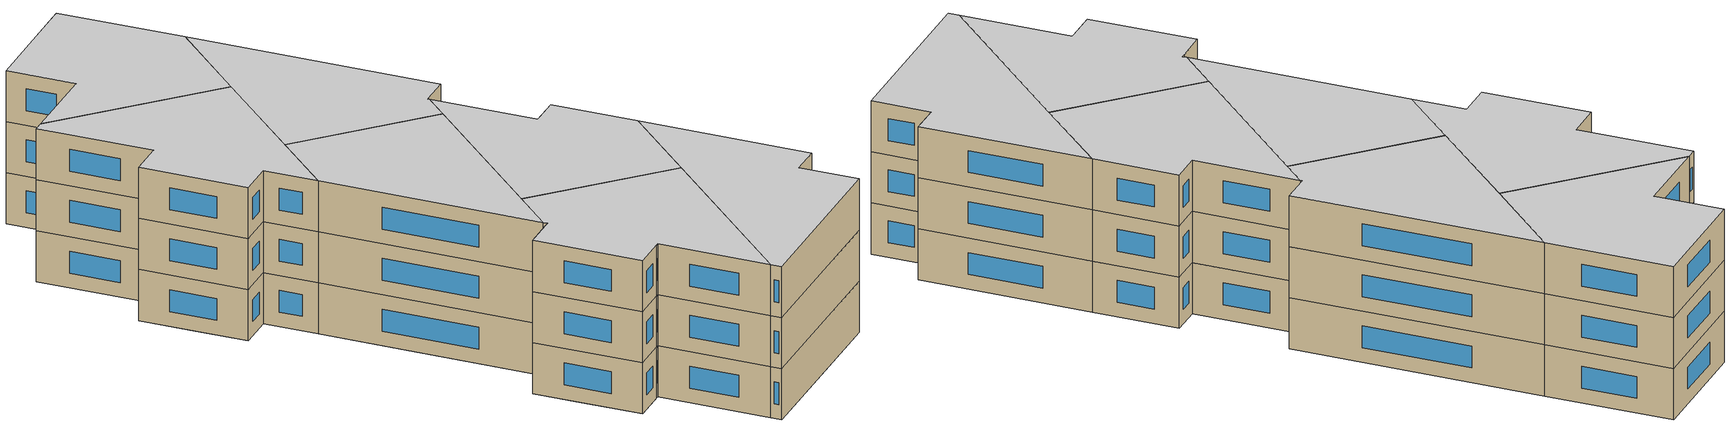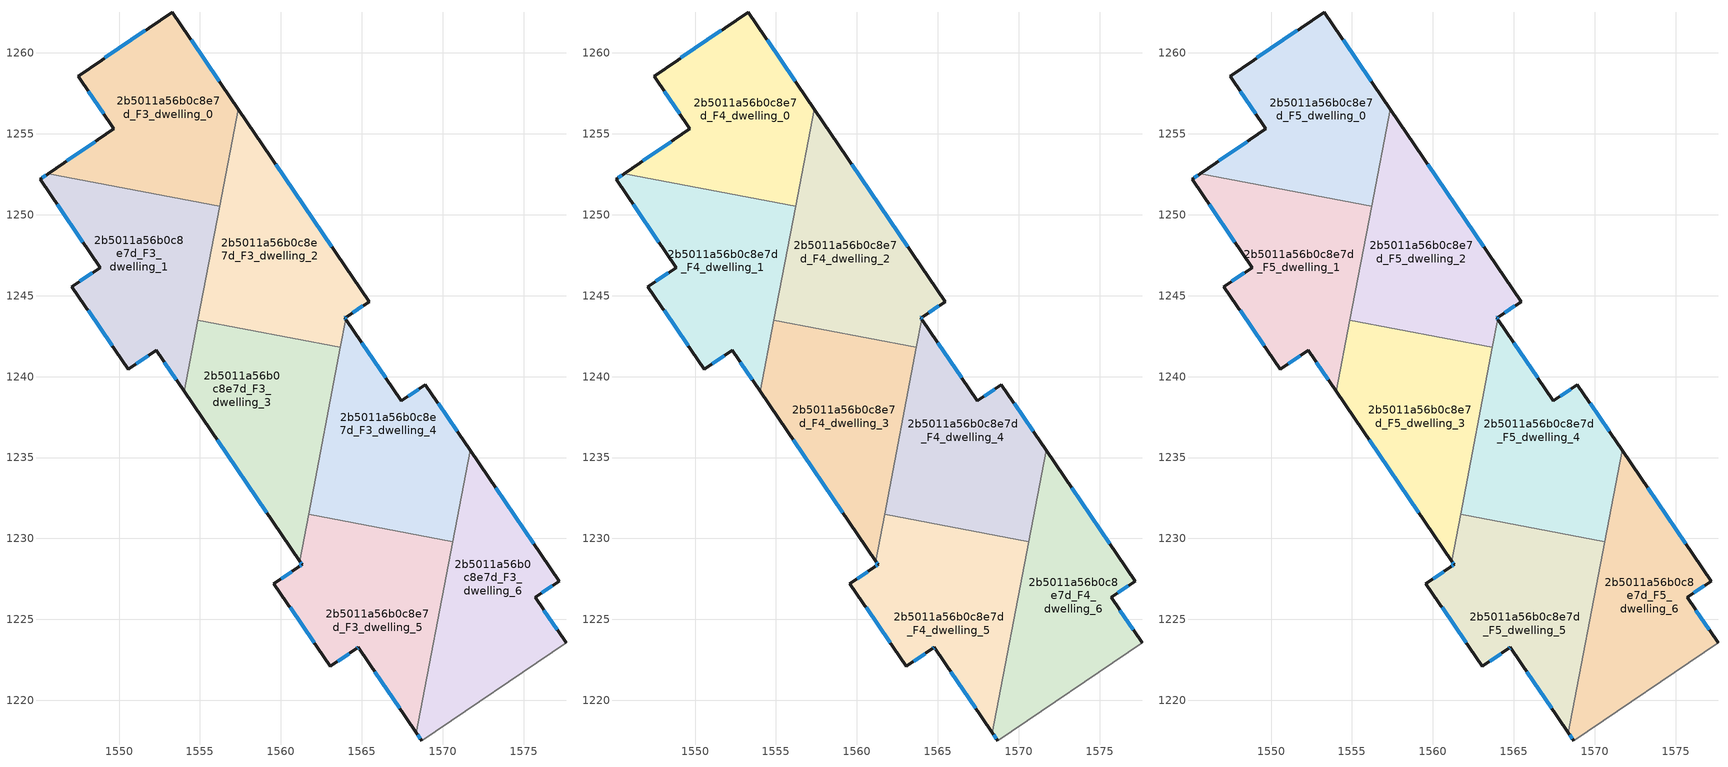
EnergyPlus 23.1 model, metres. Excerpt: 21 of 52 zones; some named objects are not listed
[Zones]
2b5011a56b0c8e7d_F3_dwelling_0
 floor to 2b5011a56b0c8e7d_F2_dwelling_4 (EU_floor_Construction): 1553.29,1262.52 1557.36,1256.53 1556.41,1251.57 1555.16,1250.72 1553.18,1251.09 1550.12,1255.6 1549.68,1255.3 1547.47,1258.57 z9
 floor to 2b5011a56b0c8e7d_F2_dwelling_0 (EU_floor_Construction): 1550.12,1255.6 1553.18,1251.09 1545.61,1252.54 z9
 floor to 2b5011a56b0c8e7d_F2_dwelling_5 (EU_floor_Construction): 1556.41,1251.57 1556.21,1250.52 1555.16,1250.72 z9
 wall outside (EU_wall_Construction): 1557.36,1256.54 1553.29,1262.52 1547.47,1258.57 1549.68,1255.3 1545.61,1252.54 z9:12
 wall to 2b5011a56b0c8e7d_F3_dwelling_1 (EU_wall_Construction): 1545.61,1252.54 1556.21,1250.52 z9:12
 wall to 2b5011a56b0c8e7d_F3_dwelling_2 (EU_wall_Construction): 1556.21,1250.52 1557.36,1256.54 z9:12
 window (EU_Window_Construction): 1551.62,1261.39 1549.13,1259.7 / 1556.2,1258.25 1554.45,1260.81 / 1548.52,1254.51 1546.78,1253.33 / 1548.1,1257.63 1549.05,1256.24 z9.86:11.14
2b5011a56b0c8e7d_F3_dwelling_1
 floor to 2b5011a56b0c8e7d_F2_dwelling_0 (EU_floor_Construction): 1553.18,1251.09 1555.64,1247.49 1555.56,1247.09 1549.06,1242.67 1547.09,1245.56 1548.83,1246.74 1545.12,1252.2 1545.61,1252.54 z9
 floor to 2b5011a56b0c8e7d_F2_dwelling_1 (EU_floor_Construction): 1555.56,1247.09 1554.04,1239.08 1552.3,1241.63 1550.57,1240.45 1549.06,1242.67 z9
 floor to 2b5011a56b0c8e7d_F2_dwelling_5 (EU_floor_Construction): 1556.21,1250.52 1555.64,1247.49 1553.98,1249.92 1555.16,1250.72 z9
 floor to 2b5011a56b0c8e7d_F2_dwelling_4 (EU_floor_Construction): 1555.16,1250.72 1553.98,1249.92 1553.18,1251.09 z9
 wall outside (EU_wall_Construction): 1545.61,1252.54 1545.12,1252.2 1548.83,1246.74 1547.09,1245.56 1550.57,1240.45 1552.3,1241.63 1554.04,1239.08 z9:12
 wall to 2b5011a56b0c8e7d_F3_dwelling_3 (EU_wall_Construction): 1554.04,1239.08 1554.87,1243.48 z9:12
 wall to 2b5011a56b0c8e7d_F3_dwelling_2 (EU_wall_Construction): 1554.87,1243.48 1556.21,1250.52 z9:12
 window (EU_Window_Construction): 1548.09,1244.1 1549.58,1241.91 / 1548.33,1246.4 1547.59,1245.9 / 1546.18,1250.64 1547.77,1248.3 / 1545.47,1252.44 1545.26,1252.29 / 1552.8,1240.9 1553.54,1239.81 / 1551.07,1240.79 1551.81,1241.29 z9.86:11.14
2b5011a56b0c8e7d_F3_dwelling_2
 floor to 2b5011a56b0c8e7d_F2_dwelling_5 (EU_floor_Construction): 1559.37,1253.58 1565.45,1244.64 1561.81,1242.16 1558.88,1242.72 1555.64,1247.49 1556.41,1251.57 z9
 floor to 2b5011a56b0c8e7d_F2_dwelling_4 (EU_floor_Construction): 1557.36,1256.53 1559.37,1253.58 1556.41,1251.57 z9
 floor to 2b5011a56b0c8e7d_F2_dwelling_6 (EU_floor_Construction): 1563.96,1243.62 1564.02,1243.55 1563.68,1241.8 1561.82,1242.16 z9
 floor to 2b5011a56b0c8e7d_F2_dwelling_1 (EU_floor_Construction): 1555.8,1247.25 1558.88,1242.72 1554.87,1243.48 1555.56,1247.09 z9
 floor to 2b5011a56b0c8e7d_F2_dwelling_0 (EU_floor_Construction): 1555.64,1247.49 1555.8,1247.25 1555.56,1247.09 z9
 wall outside (EU_wall_Construction): 1564.02,1243.55 1563.96,1243.62 1564.04,1243.68 1565.45,1244.64 1557.36,1256.54 z9:12
 wall to 2b5011a56b0c8e7d_F3_dwelling_3 (EU_wall_Construction): 1554.87,1243.48 1563.68,1241.8 z9:12
 wall to 2b5011a56b0c8e7d_F3_dwelling_4 (EU_wall_Construction): 1563.68,1241.8 1564.02,1243.55 z9:12
 window (EU_Window_Construction): 1563.99,1243.64 1564.02,1243.66 / 1564,1243.57 1563.98,1243.6 / 1563.14,1248.04 1559.67,1253.14 / 1564.44,1243.95 1565.05,1244.36 z9.86:11.14
2b5011a56b0c8e7d_F3_dwelling_3
 floor to 2b5011a56b0c8e7d_F2_dwelling_1 (EU_floor_Construction): 1558.88,1242.72 1561.82,1238.39 1556.82,1234.99 1554.04,1239.08 1554.87,1243.48 z9
 floor to 2b5011a56b0c8e7d_F2_dwelling_2 (EU_floor_Construction): 1561.82,1238.39 1562.77,1237 1561.17,1228.59 1556.82,1234.99 z9
 floor to 2b5011a56b0c8e7d_F2_dwelling_5 (EU_floor_Construction): 1561.81,1242.16 1560.07,1240.97 1558.88,1242.72 z9
 floor to 2b5011a56b0c8e7d_F2_dwelling_6 (EU_floor_Construction): 1563.68,1241.8 1562.77,1237 1560.07,1240.97 1561.82,1242.16 z9
 wall outside (EU_wall_Construction): 1554.04,1239.08 1561.17,1228.59 z9:12
 wall to 2b5011a56b0c8e7d_F3_dwelling_5 (EU_wall_Construction): 1561.17,1228.59 1561.72,1231.48 z9:12
 wall to 2b5011a56b0c8e7d_F3_dwelling_4 (EU_wall_Construction): 1561.72,1231.48 1563.69,1241.8 z9:12
 window (EU_Window_Construction): 1556.07,1236.09 1559.13,1231.59 z9.86:11.14
2b5011a56b0c8e7d_F3_dwelling_4
 floor to 2b5011a56b0c8e7d_F2_dwelling_6 (EU_floor_Construction): 1568.94,1239.51 1571.7,1235.45 1571.32,1233.48 1567.11,1230.61 1562.77,1237 1564.02,1243.55 1567.45,1238.5 z9
 floor to 2b5011a56b0c8e7d_F2_dwelling_2 (EU_floor_Construction): 1562.77,1237 1567.23,1230.43 1561.72,1231.48 z9
 floor to 2b5011a56b0c8e7d_F2_dwelling_7 (EU_floor_Construction): 1571.32,1233.48 1570.62,1229.79 1567.23,1230.43 1567.11,1230.61 z9
 wall outside (EU_wall_Construction): 1571.7,1235.45 1568.94,1239.51 1567.45,1238.5 1564.02,1243.55 z9:12
 wall to 2b5011a56b0c8e7d_F3_dwelling_5 (EU_wall_Construction): 1561.72,1231.48 1570.62,1229.79 z9:12
 wall to 2b5011a56b0c8e7d_F3_dwelling_6 (EU_wall_Construction): 1570.62,1229.79 1571.7,1235.45 z9:12
 window (EU_Window_Construction): 1566.47,1239.94 1565,1242.1 / 1568.51,1239.22 1567.87,1238.79 / 1570.91,1236.61 1569.73,1238.35 z9.86:11.14
2b5011a56b0c8e7d_F3_dwelling_5
 floor to 2b5011a56b0c8e7d_F2_dwelling_2 (EU_floor_Construction): 1567.23,1230.43 1567.84,1229.54 1561.11,1224.95 1559.57,1227.21 1561.1,1228.25 1561.31,1228.39 1561.17,1228.59 1561.72,1231.48 z9
 floor to 2b5011a56b0c8e7d_F2_dwelling_3 (EU_floor_Construction): 1567.84,1229.54 1569.98,1226.4 1568.38,1218 1564.79,1223.28 1563.05,1222.1 1561.11,1224.95 z9
 floor adiabatic (EU_floor_Construction): 1570.62,1229.79 1569.98,1226.4 1567.23,1230.43 z9
 wall outside (EU_wall_Construction): 1561.17,1228.59 1561.31,1228.39 1561.1,1228.25 1559.57,1227.21 1563.05,1222.1 1564.68,1223.2 1564.79,1223.28 1568.38,1218 z9:12
 wall to 2b5011a56b0c8e7d_F3_dwelling_6 (EU_wall_Construction): 1568.38,1218 1570.62,1229.79 z9:12
 window (EU_Window_Construction): 1564.71,1223.22 1564.76,1223.26 / 1563.52,1222.41 1564.21,1222.89 / 1560.57,1225.75 1562.06,1223.56 / 1560.67,1227.95 1560.01,1227.51 / 1561.25,1228.35 1561.16,1228.29 / 1561.21,1228.54 1561.27,1228.45 / 1565.81,1221.77 1567.35,1219.51 z9.86:11.14
2b5011a56b0c8e7d_F3_dwelling_6
 floor to 2b5011a56b0c8e7d_F2_dwelling_3 (EU_floor_Construction): 1569.98,1226.4 1573.72,1220.89 1568.72,1217.49 1568.38,1218 z9
 floor to 2b5011a56b0c8e7d_F2_dwelling_7 (EU_floor_Construction): 1572.5,1234.27 1577.2,1227.37 1575.71,1226.35 1577.62,1223.54 1573.72,1220.89 1569.98,1226.4 1571.32,1233.48 z9
 floor to 2b5011a56b0c8e7d_F2_dwelling_6 (EU_floor_Construction): 1571.7,1235.45 1572.5,1234.27 1571.32,1233.48 z9
 wall outside (EU_wall_Construction): 1568.38,1218 1568.72,1217.49 / 1577.62,1223.54 1575.71,1226.35 1577.2,1227.37 1571.7,1235.45 z9:12
 wall adiabatic (EU_wall_Construction): 1568.72,1217.49 1577.62,1223.54 z9:12
 window (EU_Window_Construction): 1568.48,1217.85 1568.62,1217.64 / 1575.63,1229.68 1573.27,1233.14 / 1576.14,1226.64 1576.77,1227.08 / 1577.08,1224.35 1576.26,1225.55 z9.86:11.14
2b5011a56b0c8e7d_F4_dwelling_0
 floor to 2b5011a56b0c8e7d_F3_dwelling_0 (EU_floor_Construction): 1553.29,1262.52 1557.36,1256.54 1556.21,1250.52 1545.61,1252.54 1549.68,1255.3 1547.47,1258.57 z12
 wall outside (EU_wall_Construction): 1557.36,1256.54 1553.29,1262.52 1547.47,1258.57 1549.68,1255.3 1545.61,1252.54 z12:15
 wall to 2b5011a56b0c8e7d_F4_dwelling_1 (EU_wall_Construction): 1545.61,1252.54 1556.21,1250.52 z12:15
 wall to 2b5011a56b0c8e7d_F4_dwelling_2 (EU_wall_Construction): 1556.21,1250.52 1557.36,1256.54 z12:15
 window (EU_Window_Construction): 1551.62,1261.39 1549.13,1259.7 / 1556.2,1258.25 1554.45,1260.81 / 1548.52,1254.51 1546.78,1253.33 / 1548.1,1257.63 1549.05,1256.24 z12.86:14.14
2b5011a56b0c8e7d_F4_dwelling_1
 floor to 2b5011a56b0c8e7d_F3_dwelling_1 (EU_floor_Construction): 1556.21,1250.52 1554.04,1239.08 1552.3,1241.63 1550.57,1240.45 1547.09,1245.56 1548.83,1246.74 1545.12,1252.2 1545.61,1252.54 z12
 wall outside (EU_wall_Construction): 1545.61,1252.54 1545.12,1252.2 1548.83,1246.74 1547.09,1245.56 1550.57,1240.45 1552.3,1241.63 1554.04,1239.08 z12:15
 wall to 2b5011a56b0c8e7d_F4_dwelling_3 (EU_wall_Construction): 1554.04,1239.08 1554.87,1243.48 z12:15
 wall to 2b5011a56b0c8e7d_F4_dwelling_2 (EU_wall_Construction): 1554.87,1243.48 1556.21,1250.52 z12:15
 window (EU_Window_Construction): 1548.09,1244.1 1549.58,1241.91 / 1548.33,1246.4 1547.59,1245.9 / 1546.18,1250.64 1547.77,1248.3 / 1545.47,1252.44 1545.26,1252.29 / 1552.8,1240.9 1553.54,1239.81 / 1551.07,1240.79 1551.81,1241.29 z12.86:14.14
2b5011a56b0c8e7d_F4_dwelling_2
 floor to 2b5011a56b0c8e7d_F3_dwelling_2 (EU_floor_Construction): 1557.36,1256.54 1565.45,1244.64 1564.04,1243.68 1563.96,1243.62 1564.02,1243.55 1563.68,1241.8 1554.87,1243.48 z12
 wall outside (EU_wall_Construction): 1564.02,1243.55 1563.96,1243.62 1564.04,1243.68 1565.45,1244.64 1557.36,1256.54 z12:15
 wall to 2b5011a56b0c8e7d_F4_dwelling_3 (EU_wall_Construction): 1554.87,1243.48 1563.68,1241.8 z12:15
 wall to 2b5011a56b0c8e7d_F4_dwelling_4 (EU_wall_Construction): 1563.68,1241.8 1564.02,1243.55 z12:15
 window (EU_Window_Construction): 1563.99,1243.64 1564.02,1243.66 / 1564,1243.57 1563.98,1243.6 / 1563.14,1248.04 1559.67,1253.14 / 1564.44,1243.95 1565.05,1244.36 z12.86:14.14
2b5011a56b0c8e7d_F4_dwelling_3
 floor to 2b5011a56b0c8e7d_F3_dwelling_3 (EU_floor_Construction): 1563.68,1241.8 1561.17,1228.59 1554.04,1239.08 1554.87,1243.48 z12
 wall outside (EU_wall_Construction): 1554.04,1239.08 1561.17,1228.59 z12:15
 wall to 2b5011a56b0c8e7d_F4_dwelling_5 (EU_wall_Construction): 1561.17,1228.59 1561.72,1231.48 z12:15
 wall to 2b5011a56b0c8e7d_F4_dwelling_4 (EU_wall_Construction): 1561.72,1231.48 1563.69,1241.8 z12:15
 window (EU_Window_Construction): 1556.07,1236.09 1559.13,1231.59 z12.86:14.14
2b5011a56b0c8e7d_F4_dwelling_4
 floor to 2b5011a56b0c8e7d_F3_dwelling_4 (EU_floor_Construction): 1568.94,1239.51 1571.7,1235.45 1570.62,1229.79 1561.72,1231.48 1564.02,1243.55 1567.45,1238.5 z12
 wall outside (EU_wall_Construction): 1571.7,1235.45 1568.94,1239.51 1567.45,1238.5 1564.02,1243.55 z12:15
 wall to 2b5011a56b0c8e7d_F4_dwelling_5 (EU_wall_Construction): 1561.72,1231.48 1570.62,1229.79 z12:15
 wall to 2b5011a56b0c8e7d_F4_dwelling_6 (EU_wall_Construction): 1570.62,1229.79 1571.7,1235.45 z12:15
 window (EU_Window_Construction): 1566.47,1239.94 1565,1242.1 / 1568.51,1239.22 1567.87,1238.79 / 1570.91,1236.61 1569.73,1238.35 z12.86:14.14
2b5011a56b0c8e7d_F4_dwelling_5
 floor to 2b5011a56b0c8e7d_F3_dwelling_5 (EU_floor_Construction): 1570.62,1229.79 1568.38,1218 1564.79,1223.28 1564.68,1223.2 1563.05,1222.1 1559.57,1227.21 1561.1,1228.25 1561.31,1228.39 1561.17,1228.59 1561.72,1231.48 z12
 wall outside (EU_wall_Construction): 1561.17,1228.59 1561.31,1228.39 1561.1,1228.25 1559.57,1227.21 1563.05,1222.1 1564.68,1223.2 1564.79,1223.28 1568.38,1218 z12:15
 wall to 2b5011a56b0c8e7d_F4_dwelling_6 (EU_wall_Construction): 1568.38,1218 1570.62,1229.79 z12:15
 window (EU_Window_Construction): 1564.71,1223.22 1564.76,1223.26 / 1563.52,1222.41 1564.21,1222.89 / 1560.57,1225.75 1562.06,1223.56 / 1560.67,1227.95 1560.01,1227.51 / 1561.25,1228.35 1561.16,1228.29 / 1561.21,1228.54 1561.27,1228.45 / 1565.81,1221.77 1567.35,1219.51 z12.86:14.14
2b5011a56b0c8e7d_F4_dwelling_6
 floor to 2b5011a56b0c8e7d_F3_dwelling_6 (EU_floor_Construction): 1571.7,1235.45 1577.2,1227.37 1575.71,1226.35 1577.62,1223.54 1568.72,1217.49 1568.38,1218 z12
 wall outside (EU_wall_Construction): 1568.38,1218 1568.72,1217.49 / 1577.62,1223.54 1575.71,1226.35 1577.2,1227.37 1571.7,1235.45 z12:15
 wall adiabatic (EU_wall_Construction): 1568.72,1217.49 1577.62,1223.54 z12:15
 window (EU_Window_Construction): 1568.48,1217.85 1568.62,1217.64 / 1575.63,1229.68 1573.27,1233.14 / 1576.14,1226.64 1576.77,1227.08 / 1577.08,1224.35 1576.26,1225.55 z12.86:14.14
2b5011a56b0c8e7d_F5_dwelling_0
 floor to 2b5011a56b0c8e7d_F4_dwelling_0 (EU_floor_Construction): 1553.29,1262.52 1557.36,1256.54 1556.21,1250.52 1545.61,1252.54 1549.68,1255.3 1547.47,1258.57 z15
 wall outside (EU_wall_Construction): 1557.36,1256.54 1553.29,1262.52 1547.47,1258.57 1549.68,1255.3 1545.61,1252.54 z15:18
 wall to 2b5011a56b0c8e7d_F5_dwelling_1 (EU_wall_Construction): 1545.61,1252.54 1556.21,1250.52 z15:18
 wall to 2b5011a56b0c8e7d_F5_dwelling_2 (EU_wall_Construction): 1556.21,1250.52 1557.36,1256.54 z15:18
 window (EU_Window_Construction): 1551.62,1261.39 1549.13,1259.7 / 1556.2,1258.25 1554.45,1260.81 / 1548.52,1254.51 1546.78,1253.33 / 1548.1,1257.63 1549.05,1256.24 z15.86:17.14
 ceiling to 2b5011a56b0c8e7d_F6_dwelling_0 (EU_floor_Construction): 1556.21,1250.52 1557.36,1256.54 1553.29,1262.52 1547.47,1258.57 1549.68,1255.3 1545.61,1252.54 z18
2b5011a56b0c8e7d_F5_dwelling_1
 floor to 2b5011a56b0c8e7d_F4_dwelling_1 (EU_floor_Construction): 1556.21,1250.52 1554.04,1239.08 1552.3,1241.63 1550.57,1240.45 1547.09,1245.56 1548.83,1246.74 1545.12,1252.2 1545.61,1252.54 z15
 wall outside (EU_wall_Construction): 1545.61,1252.54 1545.12,1252.2 1548.83,1246.74 1547.09,1245.56 1550.57,1240.45 1552.3,1241.63 1554.04,1239.08 z15:18
 wall to 2b5011a56b0c8e7d_F5_dwelling_3 (EU_wall_Construction): 1554.04,1239.08 1554.87,1243.48 z15:18
 wall to 2b5011a56b0c8e7d_F5_dwelling_2 (EU_wall_Construction): 1554.87,1243.48 1556.21,1250.52 z15:18
 window (EU_Window_Construction): 1548.09,1244.1 1549.58,1241.91 / 1548.33,1246.4 1547.59,1245.9 / 1546.18,1250.64 1547.77,1248.3 / 1545.47,1252.44 1545.26,1252.29 / 1552.8,1240.9 1553.54,1239.81 / 1551.07,1240.79 1551.81,1241.29 z15.86:17.14
 ceiling to 2b5011a56b0c8e7d_F6_dwelling_1 (EU_floor_Construction): 1554.04,1239.08 1556.21,1250.52 1545.61,1252.54 1545.12,1252.2 1548.83,1246.74 1547.09,1245.56 1550.57,1240.45 1552.3,1241.63 z18
2b5011a56b0c8e7d_F5_dwelling_2
 floor to 2b5011a56b0c8e7d_F4_dwelling_2 (EU_floor_Construction): 1557.36,1256.54 1565.45,1244.64 1564.04,1243.68 1563.96,1243.62 1564.02,1243.55 1563.68,1241.8 1554.87,1243.48 z15
 wall outside (EU_wall_Construction): 1564.02,1243.55 1563.96,1243.62 1564.04,1243.68 1565.45,1244.64 1557.36,1256.54 z15:18
 wall to 2b5011a56b0c8e7d_F5_dwelling_3 (EU_wall_Construction): 1554.87,1243.48 1563.68,1241.8 z15:18
 wall to 2b5011a56b0c8e7d_F5_dwelling_4 (EU_wall_Construction): 1563.68,1241.8 1564.02,1243.55 z15:18
 window (EU_Window_Construction): 1563.99,1243.64 1564.02,1243.66 / 1564,1243.57 1563.98,1243.6 / 1563.14,1248.04 1559.67,1253.14 / 1564.44,1243.95 1565.05,1244.36 z15.86:17.14
 ceiling to 2b5011a56b0c8e7d_F6_dwelling_2 (EU_floor_Construction): 1563.68,1241.8 1564.02,1243.55 1563.96,1243.62 1564.04,1243.68 1565.45,1244.64 1557.36,1256.54 1554.87,1243.48 z18
2b5011a56b0c8e7d_F5_dwelling_3
 floor to 2b5011a56b0c8e7d_F4_dwelling_3 (EU_floor_Construction): 1563.68,1241.8 1561.17,1228.59 1554.04,1239.08 1554.87,1243.48 z15
 wall outside (EU_wall_Construction): 1554.04,1239.08 1561.17,1228.59 z15:18
 wall to 2b5011a56b0c8e7d_F5_dwelling_5 (EU_wall_Construction): 1561.17,1228.59 1561.72,1231.48 z15:18
 wall to 2b5011a56b0c8e7d_F5_dwelling_4 (EU_wall_Construction): 1561.72,1231.48 1563.69,1241.8 z15:18
 window (EU_Window_Construction): 1556.07,1236.09 1559.13,1231.59 z15.86:17.14
 ceiling to 2b5011a56b0c8e7d_F6_dwelling_3 (EU_floor_Construction): 1561.17,1228.59 1563.68,1241.8 1554.87,1243.48 1554.04,1239.08 z18
2b5011a56b0c8e7d_F5_dwelling_4
 floor to 2b5011a56b0c8e7d_F4_dwelling_4 (EU_floor_Construction): 1568.94,1239.51 1571.7,1235.45 1570.62,1229.79 1561.72,1231.48 1564.02,1243.55 1567.45,1238.5 z15
 wall outside (EU_wall_Construction): 1571.7,1235.45 1568.94,1239.51 1567.45,1238.5 1564.02,1243.55 z15:18
 wall to 2b5011a56b0c8e7d_F5_dwelling_5 (EU_wall_Construction): 1561.72,1231.48 1570.62,1229.79 z15:18
 wall to 2b5011a56b0c8e7d_F5_dwelling_6 (EU_wall_Construction): 1570.62,1229.79 1571.7,1235.45 z15:18
 window (EU_Window_Construction): 1566.47,1239.94 1565,1242.1 / 1568.51,1239.22 1567.87,1238.79 / 1570.91,1236.61 1569.73,1238.35 z15.86:17.14
 ceiling to 2b5011a56b0c8e7d_F6_dwelling_4 (EU_floor_Construction): 1570.62,1229.79 1571.7,1235.45 1568.94,1239.51 1567.45,1238.5 1564.02,1243.55 1561.72,1231.48 z18
2b5011a56b0c8e7d_F5_dwelling_5
 floor to 2b5011a56b0c8e7d_F4_dwelling_5 (EU_floor_Construction): 1570.62,1229.79 1568.38,1218 1564.79,1223.28 1564.68,1223.2 1563.05,1222.1 1559.57,1227.21 1561.1,1228.25 1561.31,1228.39 1561.17,1228.59 1561.72,1231.48 z15
 wall outside (EU_wall_Construction): 1561.17,1228.59 1561.31,1228.39 1561.1,1228.25 1559.57,1227.21 1563.05,1222.1 1564.68,1223.2 1564.79,1223.28 1568.38,1218 z15:18
 wall to 2b5011a56b0c8e7d_F5_dwelling_6 (EU_wall_Construction): 1568.38,1218 1570.62,1229.79 z15:18
 window (EU_Window_Construction): 1564.71,1223.22 1564.76,1223.26 / 1563.52,1222.41 1564.21,1222.89 / 1560.57,1225.75 1562.06,1223.56 / 1560.67,1227.95 1560.01,1227.51 / 1561.25,1228.35 1561.16,1228.29 / 1561.21,1228.54 1561.27,1228.45 / 1565.81,1221.77 1567.35,1219.51 z15.86:17.14
 ceiling to 2b5011a56b0c8e7d_F6_dwelling_5 (EU_floor_Construction): 1568.38,1218 1570.62,1229.79 1561.72,1231.48 1561.17,1228.59 1561.31,1228.39 1561.1,1228.25 1559.57,1227.21 1563.05,1222.1 1564.68,1223.2 1564.79,1223.28 z18
2b5011a56b0c8e7d_F5_dwelling_6
 floor to 2b5011a56b0c8e7d_F4_dwelling_6 (EU_floor_Construction): 1571.7,1235.45 1577.2,1227.37 1575.71,1226.35 1577.62,1223.54 1568.72,1217.49 1568.38,1218 z15
 wall outside (EU_wall_Construction): 1568.38,1218 1568.72,1217.49 / 1577.62,1223.54 1575.71,1226.35 1577.2,1227.37 1571.7,1235.45 z15:18
 wall adiabatic (EU_wall_Construction): 1568.72,1217.49 1577.62,1223.54 z15:18
 window (EU_Window_Construction): 1568.48,1217.85 1568.62,1217.64 / 1575.63,1229.68 1573.27,1233.14 / 1576.14,1226.64 1576.77,1227.08 / 1577.08,1224.35 1576.26,1225.55 z15.86:17.14
 ceiling to 2b5011a56b0c8e7d_F6_dwelling_6 (EU_floor_Construction): 1577.62,1223.54 1575.71,1226.35 1577.2,1227.37 1571.7,1235.45 1568.38,1218 1568.72,1217.49 z18
[Building]
EU S2 Campaign: North Axis=0; Terrain=City; Solar Distribution=FullExterior
[Site:Location]
Helsinki-Vantaa.AP: Latitude=60.317; Longitude=24.963; Time Zone=2; Elevation=54.6
[SizingPeriod:WeatherFileDays]
AnnualSizingPeriod: Begin Month=1; Begin Day of Month=1; End Month=12; End Day of Month=31; Day of Week for Start Day=Monday; Use Weather File Daylight Saving Period=No; Use Weather File Rain and Snow Indicators=No
[MATERIAL]
EU_InternalMass_Material: Roughness=MediumRough; Thickness=0.1; Conductivity=1; Density=1800; Specific Heat=900; Thermal Absorptance=0.9; Solar Absorptance=0.7; Visible Absorptance=0.7
[MATERIAL:NOMASS] Roughness=MediumRough; Thermal Absorptance=0.9; Solar Absorptance=0.7; Visible Absorptance=0.7
Name | Thermal Resistance
EU_wall_NoMass | 2.6932
EU_floor_NoMass | 2.22482
[WINDOWMATERIAL:SIMPLEGLAZINGSYSTEM]
EU_Window_SimpleGlazing: UFactor=2.14966; Solar Heat Gain Coefficient=0.7; Visible Transmittance=0.7
[CONSTRUCTION]
EU_wall_Construction: EU_wall_NoMass
EU_floor_Construction: EU_floor_NoMass
EU_Window_Construction: EU_Window_SimpleGlazing
EU_InternalMass_Construction: EU_InternalMass_Material
[ZONE] Type=1; Multiplier=1; Ceiling Height=autocalculate; Floor Area=autocalculate; Part of Total Floor Area=Yes
Name | Volume
2b5011a56b0c8e7d_F3_dwelling_0; 2b5011a56b0c8e7d_F4_dwelling_0; 2b5011a56b0c8e7d_F5_dwelling_0 | 241.604
2b5011a56b0c8e7d_F3_dwelling_1; 2b5011a56b0c8e7d_F4_dwelling_1; 2b5011a56b0c8e7d_F5_dwelling_1 | 241.603
2b5011a56b0c8e7d_F3_dwelling_2; 2b5011a56b0c8e7d_F4_dwelling_2; 2b5011a56b0c8e7d_F5_dwelling_2 | 241.189
2b5011a56b0c8e7d_F3_dwelling_3; 2b5011a56b0c8e7d_F4_dwelling_3; 2b5011a56b0c8e7d_F5_dwelling_3 | 241.201
2b5011a56b0c8e7d_F3_dwelling_4; 2b5011a56b0c8e7d_F4_dwelling_4; 2b5011a56b0c8e7d_F5_dwelling_4 | 241.979
2b5011a56b0c8e7d_F3_dwelling_5; 2b5011a56b0c8e7d_F4_dwelling_5; 2b5011a56b0c8e7d_F5_dwelling_5 | 241.98
2b5011a56b0c8e7d_F3_dwelling_6; 2b5011a56b0c8e7d_F4_dwelling_6; 2b5011a56b0c8e7d_F5_dwelling_6 | 241.591
[INTERNALMASS] Construction=EU_InternalMass_Construction
Name | Zone or ZoneList | Surface Area
2b5011a56b0c8e7d_F3_dwelling_0_EU_InternalMass | 2b5011a56b0c8e7d_F3_dwelling_0 | 80.5346
2b5011a56b0c8e7d_F3_dwelling_1_EU_InternalMass | 2b5011a56b0c8e7d_F3_dwelling_1 | 80.534
2b5011a56b0c8e7d_F3_dwelling_2_EU_InternalMass | 2b5011a56b0c8e7d_F3_dwelling_2 | 80.3962
2b5011a56b0c8e7d_F3_dwelling_3_EU_InternalMass | 2b5011a56b0c8e7d_F3_dwelling_3 | 80.3995
2b5011a56b0c8e7d_F3_dwelling_4_EU_InternalMass | 2b5011a56b0c8e7d_F3_dwelling_4 | 80.6599
2b5011a56b0c8e7d_F3_dwelling_5_EU_InternalMass | 2b5011a56b0c8e7d_F3_dwelling_5 | 80.6604
2b5011a56b0c8e7d_F3_dwelling_6_EU_InternalMass | 2b5011a56b0c8e7d_F3_dwelling_6 | 80.5301
2b5011a56b0c8e7d_F4_dwelling_0_EU_InternalMass | 2b5011a56b0c8e7d_F4_dwelling_0 | 80.5346
2b5011a56b0c8e7d_F4_dwelling_1_EU_InternalMass | 2b5011a56b0c8e7d_F4_dwelling_1 | 80.534
2b5011a56b0c8e7d_F4_dwelling_2_EU_InternalMass | 2b5011a56b0c8e7d_F4_dwelling_2 | 80.3962
2b5011a56b0c8e7d_F4_dwelling_3_EU_InternalMass | 2b5011a56b0c8e7d_F4_dwelling_3 | 80.3995
2b5011a56b0c8e7d_F4_dwelling_4_EU_InternalMass | 2b5011a56b0c8e7d_F4_dwelling_4 | 80.6599
2b5011a56b0c8e7d_F4_dwelling_5_EU_InternalMass | 2b5011a56b0c8e7d_F4_dwelling_5 | 80.6604
2b5011a56b0c8e7d_F4_dwelling_6_EU_InternalMass | 2b5011a56b0c8e7d_F4_dwelling_6 | 80.5301
2b5011a56b0c8e7d_F5_dwelling_0_EU_InternalMass | 2b5011a56b0c8e7d_F5_dwelling_0 | 80.5346
2b5011a56b0c8e7d_F5_dwelling_1_EU_InternalMass | 2b5011a56b0c8e7d_F5_dwelling_1 | 80.534
2b5011a56b0c8e7d_F5_dwelling_2_EU_InternalMass | 2b5011a56b0c8e7d_F5_dwelling_2 | 80.3962
2b5011a56b0c8e7d_F5_dwelling_3_EU_InternalMass | 2b5011a56b0c8e7d_F5_dwelling_3 | 80.3995
2b5011a56b0c8e7d_F5_dwelling_4_EU_InternalMass | 2b5011a56b0c8e7d_F5_dwelling_4 | 80.6599
2b5011a56b0c8e7d_F5_dwelling_5_EU_InternalMass | 2b5011a56b0c8e7d_F5_dwelling_5 | 80.6604
2b5011a56b0c8e7d_F5_dwelling_6_EU_InternalMass | 2b5011a56b0c8e7d_F5_dwelling_6 | 80.5301
[OTHEREQUIPMENT] Fuel Type=Electricity; Design Level Calculation Method=Watts/Area; Power per Zone Floor Area=1; Fraction Latent=0; Fraction Radiant=0; Fraction Lost=0; Carbon Dioxide Generation Rate=0; EndUse Subcategory=EU_Step8_InternalGains
Name | Zone or ZoneList or Space or SpaceList | Schedule
EU_Step8_InternalGain_2b5011a56b0c8e7d_F3_dwelling_0_f000 | 2b5011a56b0c8e7d_F3_dwelling_0 | EU_Step8_GainSchedule_2b5011a56b0c8e7d_F3_dwelling_0_f000
EU_Step8_InternalGain_2b5011a56b0c8e7d_F3_dwelling_1_f000 | 2b5011a56b0c8e7d_F3_dwelling_1 | EU_Step8_GainSchedule_2b5011a56b0c8e7d_F3_dwelling_1_f000
EU_Step8_InternalGain_2b5011a56b0c8e7d_F3_dwelling_2_f000 | 2b5011a56b0c8e7d_F3_dwelling_2 | EU_Step8_GainSchedule_2b5011a56b0c8e7d_F3_dwelling_2_f000
EU_Step8_InternalGain_2b5011a56b0c8e7d_F3_dwelling_3_f000 | 2b5011a56b0c8e7d_F3_dwelling_3 | EU_Step8_GainSchedule_2b5011a56b0c8e7d_F3_dwelling_3_f000
EU_Step8_InternalGain_2b5011a56b0c8e7d_F3_dwelling_4_f000 | 2b5011a56b0c8e7d_F3_dwelling_4 | EU_Step8_GainSchedule_2b5011a56b0c8e7d_F3_dwelling_4_f000
EU_Step8_InternalGain_2b5011a56b0c8e7d_F3_dwelling_5_f000 | 2b5011a56b0c8e7d_F3_dwelling_5 | EU_Step8_GainSchedule_2b5011a56b0c8e7d_F3_dwelling_5_f000
EU_Step8_InternalGain_2b5011a56b0c8e7d_F3_dwelling_6_f000 | 2b5011a56b0c8e7d_F3_dwelling_6 | EU_Step8_GainSchedule_2b5011a56b0c8e7d_F3_dwelling_6_f000
EU_Step8_InternalGain_2b5011a56b0c8e7d_F4_dwelling_0_f000 | 2b5011a56b0c8e7d_F4_dwelling_0 | EU_Step8_GainSchedule_2b5011a56b0c8e7d_F4_dwelling_0_f000
EU_Step8_InternalGain_2b5011a56b0c8e7d_F4_dwelling_1_f000 | 2b5011a56b0c8e7d_F4_dwelling_1 | EU_Step8_GainSchedule_2b5011a56b0c8e7d_F4_dwelling_1_f000
EU_Step8_InternalGain_2b5011a56b0c8e7d_F4_dwelling_2_f000 | 2b5011a56b0c8e7d_F4_dwelling_2 | EU_Step8_GainSchedule_2b5011a56b0c8e7d_F4_dwelling_2_f000
EU_Step8_InternalGain_2b5011a56b0c8e7d_F4_dwelling_3_f000 | 2b5011a56b0c8e7d_F4_dwelling_3 | EU_Step8_GainSchedule_2b5011a56b0c8e7d_F4_dwelling_3_f000
EU_Step8_InternalGain_2b5011a56b0c8e7d_F4_dwelling_4_f000 | 2b5011a56b0c8e7d_F4_dwelling_4 | EU_Step8_GainSchedule_2b5011a56b0c8e7d_F4_dwelling_4_f000
EU_Step8_InternalGain_2b5011a56b0c8e7d_F4_dwelling_5_f000 | 2b5011a56b0c8e7d_F4_dwelling_5 | EU_Step8_GainSchedule_2b5011a56b0c8e7d_F4_dwelling_5_f000
EU_Step8_InternalGain_2b5011a56b0c8e7d_F4_dwelling_6_f000 | 2b5011a56b0c8e7d_F4_dwelling_6 | EU_Step8_GainSchedule_2b5011a56b0c8e7d_F4_dwelling_6_f000
EU_Step8_InternalGain_2b5011a56b0c8e7d_F5_dwelling_0_f000 | 2b5011a56b0c8e7d_F5_dwelling_0 | EU_Step8_GainSchedule_2b5011a56b0c8e7d_F5_dwelling_0_f000
EU_Step8_InternalGain_2b5011a56b0c8e7d_F5_dwelling_1_f000 | 2b5011a56b0c8e7d_F5_dwelling_1 | EU_Step8_GainSchedule_2b5011a56b0c8e7d_F5_dwelling_1_f000
EU_Step8_InternalGain_2b5011a56b0c8e7d_F5_dwelling_2_f000 | 2b5011a56b0c8e7d_F5_dwelling_2 | EU_Step8_GainSchedule_2b5011a56b0c8e7d_F5_dwelling_2_f000
EU_Step8_InternalGain_2b5011a56b0c8e7d_F5_dwelling_3_f000 | 2b5011a56b0c8e7d_F5_dwelling_3 | EU_Step8_GainSchedule_2b5011a56b0c8e7d_F5_dwelling_3_f000
EU_Step8_InternalGain_2b5011a56b0c8e7d_F5_dwelling_4_f000 | 2b5011a56b0c8e7d_F5_dwelling_4 | EU_Step8_GainSchedule_2b5011a56b0c8e7d_F5_dwelling_4_f000
EU_Step8_InternalGain_2b5011a56b0c8e7d_F5_dwelling_5_f000 | 2b5011a56b0c8e7d_F5_dwelling_5 | EU_Step8_GainSchedule_2b5011a56b0c8e7d_F5_dwelling_5_f000
EU_Step8_InternalGain_2b5011a56b0c8e7d_F5_dwelling_6_f000 | 2b5011a56b0c8e7d_F5_dwelling_6 | EU_Step8_GainSchedule_2b5011a56b0c8e7d_F5_dwelling_6_f000
[ZONEVENTILATION:DESIGNFLOWRATE] Schedule=EU_AlwaysOn; Design Flow Rate Calculation Method=AirChanges/Hour; Air Changes per Hour=0.586271; Ventilation Type=Natural; Fan Pressure Rise=0; Fan Total Efficiency=1; Constant Term Coefficient=1; Temperature Term Coefficient=0; Velocity Term Coefficient=0; Velocity Squared Term Coefficient=0; Minimum Indoor Temperature=-100; Maximum Indoor Temperature=100; Delta Temperature=-100; Minimum Outdoor Temperature=-100; Maximum Outdoor Temperature=100; Maximum Wind Speed=40
Name | Zone or ZoneList or Space or SpaceList
EU_ConstantAir_2b5011a56b0c8e7d_F3_dwelling_0 | 2b5011a56b0c8e7d_F3_dwelling_0
EU_ConstantAir_2b5011a56b0c8e7d_F3_dwelling_1 | 2b5011a56b0c8e7d_F3_dwelling_1
EU_ConstantAir_2b5011a56b0c8e7d_F3_dwelling_2 | 2b5011a56b0c8e7d_F3_dwelling_2
EU_ConstantAir_2b5011a56b0c8e7d_F3_dwelling_3 | 2b5011a56b0c8e7d_F3_dwelling_3
EU_ConstantAir_2b5011a56b0c8e7d_F3_dwelling_4 | 2b5011a56b0c8e7d_F3_dwelling_4
EU_ConstantAir_2b5011a56b0c8e7d_F3_dwelling_5 | 2b5011a56b0c8e7d_F3_dwelling_5
EU_ConstantAir_2b5011a56b0c8e7d_F3_dwelling_6 | 2b5011a56b0c8e7d_F3_dwelling_6
EU_ConstantAir_2b5011a56b0c8e7d_F4_dwelling_0 | 2b5011a56b0c8e7d_F4_dwelling_0
EU_ConstantAir_2b5011a56b0c8e7d_F4_dwelling_1 | 2b5011a56b0c8e7d_F4_dwelling_1
EU_ConstantAir_2b5011a56b0c8e7d_F4_dwelling_2 | 2b5011a56b0c8e7d_F4_dwelling_2
EU_ConstantAir_2b5011a56b0c8e7d_F4_dwelling_3 | 2b5011a56b0c8e7d_F4_dwelling_3
EU_ConstantAir_2b5011a56b0c8e7d_F4_dwelling_4 | 2b5011a56b0c8e7d_F4_dwelling_4
EU_ConstantAir_2b5011a56b0c8e7d_F4_dwelling_5 | 2b5011a56b0c8e7d_F4_dwelling_5
EU_ConstantAir_2b5011a56b0c8e7d_F4_dwelling_6 | 2b5011a56b0c8e7d_F4_dwelling_6
EU_ConstantAir_2b5011a56b0c8e7d_F5_dwelling_0 | 2b5011a56b0c8e7d_F5_dwelling_0
EU_ConstantAir_2b5011a56b0c8e7d_F5_dwelling_1 | 2b5011a56b0c8e7d_F5_dwelling_1
EU_ConstantAir_2b5011a56b0c8e7d_F5_dwelling_2 | 2b5011a56b0c8e7d_F5_dwelling_2
EU_ConstantAir_2b5011a56b0c8e7d_F5_dwelling_3 | 2b5011a56b0c8e7d_F5_dwelling_3
EU_ConstantAir_2b5011a56b0c8e7d_F5_dwelling_4 | 2b5011a56b0c8e7d_F5_dwelling_4
EU_ConstantAir_2b5011a56b0c8e7d_F5_dwelling_5 | 2b5011a56b0c8e7d_F5_dwelling_5
EU_ConstantAir_2b5011a56b0c8e7d_F5_dwelling_6 | 2b5011a56b0c8e7d_F5_dwelling_6
[HVACTEMPLATE:ZONE:IDEALLOADSAIRSYSTEM] System Availability Schedule=EU_AlwaysOn; Maximum Heating Supply Air Temperature=50; Minimum Cooling Supply Air Temperature=13; Maximum Heating Supply Air Humidity Ratio=0.0156; Minimum Cooling Supply Air Humidity Ratio=0.0077; Heating Limit=NoLimit; Cooling Limit=NoLimit; Heating Availability Schedule=EU_AlwaysOn; Cooling Availability Schedule=EU_CoolingOff; Dehumidification Control Type=ConstantSensibleHeatRatio; Cooling Sensible Heat Ratio=0.7; Dehumidification Setpoint=60; Humidification Control Type=None; Humidification Setpoint=30; Outdoor Air Method=None; Outdoor Air Flow Rate per Person=0.00944; Outdoor Air Flow Rate per Zone Floor Area=0; Outdoor Air Flow Rate per Zone=0; Demand Controlled Ventilation Type=None; Outdoor Air Economizer Type=NoEconomizer; Heat Recovery Type=None; Sensible Heat Recovery Effectiveness=0.7; Latent Heat Recovery Effectiveness=0.65
Name | Template Thermostat
2b5011a56b0c8e7d_F3_dwelling_0 | EU_HeatOnly_2b5011a56b0c8e7d_F3_dwelling_0
2b5011a56b0c8e7d_F3_dwelling_1 | EU_HeatOnly_2b5011a56b0c8e7d_F3_dwelling_1
2b5011a56b0c8e7d_F3_dwelling_2 | EU_HeatOnly_2b5011a56b0c8e7d_F3_dwelling_2
2b5011a56b0c8e7d_F3_dwelling_3 | EU_HeatOnly_2b5011a56b0c8e7d_F3_dwelling_3
2b5011a56b0c8e7d_F3_dwelling_4 | EU_HeatOnly_2b5011a56b0c8e7d_F3_dwelling_4
2b5011a56b0c8e7d_F3_dwelling_5 | EU_HeatOnly_2b5011a56b0c8e7d_F3_dwelling_5
2b5011a56b0c8e7d_F3_dwelling_6 | EU_HeatOnly_2b5011a56b0c8e7d_F3_dwelling_6
2b5011a56b0c8e7d_F4_dwelling_0 | EU_HeatOnly_2b5011a56b0c8e7d_F4_dwelling_0
2b5011a56b0c8e7d_F4_dwelling_1 | EU_HeatOnly_2b5011a56b0c8e7d_F4_dwelling_1
2b5011a56b0c8e7d_F4_dwelling_2 | EU_HeatOnly_2b5011a56b0c8e7d_F4_dwelling_2
2b5011a56b0c8e7d_F4_dwelling_3 | EU_HeatOnly_2b5011a56b0c8e7d_F4_dwelling_3
2b5011a56b0c8e7d_F4_dwelling_4 | EU_HeatOnly_2b5011a56b0c8e7d_F4_dwelling_4
2b5011a56b0c8e7d_F4_dwelling_5 | EU_HeatOnly_2b5011a56b0c8e7d_F4_dwelling_5
2b5011a56b0c8e7d_F4_dwelling_6 | EU_HeatOnly_2b5011a56b0c8e7d_F4_dwelling_6
2b5011a56b0c8e7d_F5_dwelling_0 | EU_HeatOnly_2b5011a56b0c8e7d_F5_dwelling_0
2b5011a56b0c8e7d_F5_dwelling_1 | EU_HeatOnly_2b5011a56b0c8e7d_F5_dwelling_1
2b5011a56b0c8e7d_F5_dwelling_2 | EU_HeatOnly_2b5011a56b0c8e7d_F5_dwelling_2
2b5011a56b0c8e7d_F5_dwelling_3 | EU_HeatOnly_2b5011a56b0c8e7d_F5_dwelling_3
2b5011a56b0c8e7d_F5_dwelling_4 | EU_HeatOnly_2b5011a56b0c8e7d_F5_dwelling_4
2b5011a56b0c8e7d_F5_dwelling_5 | EU_HeatOnly_2b5011a56b0c8e7d_F5_dwelling_5
2b5011a56b0c8e7d_F5_dwelling_6 | EU_HeatOnly_2b5011a56b0c8e7d_F5_dwelling_6
[SIZING:ZONE] Zone Cooling Design Supply Air Temperature Input Method=SupplyAirTemperature; Zone Cooling Design Supply Air Temperature=13; Zone Heating Design Supply Air Temperature Input Method=SupplyAirTemperature; Zone Heating Design Supply Air Temperature=50; Zone Cooling Design Supply Air Humidity Ratio=0.008; Zone Heating Design Supply Air Humidity Ratio=0.008; Cooling Design Air Flow Method=DesignDay; Cooling Design Air Flow Rate=0; Cooling Minimum Air Flow per Zone Floor Area=0.000762; Cooling Minimum Air Flow=0; Cooling Minimum Air Flow Fraction=0.2; Heating Design Air Flow Method=DesignDay; Heating Design Air Flow Rate=0; Heating Maximum Air Flow per Zone Floor Area=0.002032; Heating Maximum Air Flow=0.141576; Heating Maximum Air Flow Fraction=0.3; Account for Dedicated Outdoor Air System=No; Dedicated Outdoor Air System Control Strategy=NeutralSupplyAir; Dedicated Outdoor Air Low Setpoint Temperature for Design=autosize; Dedicated Outdoor Air High Setpoint Temperature for Design=autosize; Zone Load Sizing Method=Sensible Load Only No Latent Load; Zone Latent Cooling Design Supply Air Humidity Ratio Input Method=HumidityRatioDifference; Zone Cooling Design Supply Air Humidity Ratio Difference=0.005; Zone Latent Heating Design Supply Air Humidity Ratio Input Method=HumidityRatioDifference; Zone Humidification Design Supply Air Humidity Ratio Difference=0.005
2b5011a56b0c8e7d_F3_dwelling_0; 2b5011a56b0c8e7d_F3_dwelling_1; 2b5011a56b0c8e7d_F3_dwelling_2; 2b5011a56b0c8e7d_F3_dwelling_3; 2b5011a56b0c8e7d_F3_dwelling_4; 2b5011a56b0c8e7d_F3_dwelling_5; 2b5011a56b0c8e7d_F3_dwelling_6; 2b5011a56b0c8e7d_F4_dwelling_0; 2b5011a56b0c8e7d_F4_dwelling_1; 2b5011a56b0c8e7d_F4_dwelling_2; 2b5011a56b0c8e7d_F4_dwelling_3; 2b5011a56b0c8e7d_F4_dwelling_4; 2b5011a56b0c8e7d_F4_dwelling_5; 2b5011a56b0c8e7d_F4_dwelling_6; 2b5011a56b0c8e7d_F5_dwelling_0; 2b5011a56b0c8e7d_F5_dwelling_1; 2b5011a56b0c8e7d_F5_dwelling_2; 2b5011a56b0c8e7d_F5_dwelling_3; 2b5011a56b0c8e7d_F5_dwelling_4; 2b5011a56b0c8e7d_F5_dwelling_5; 2b5011a56b0c8e7d_F5_dwelling_6
[SCHEDULE:CONSTANT]
Name | Hourly Value
EU_AlwaysOn | 1
EU_CoolingOff | 0
[SCHEDULE:FILE] Column Number=1; Rows to Skip at Top=0; Number of Hours of Data=8760; Column Separator=Comma; Interpolate to Timestep=No; Minutes per Item=60; Adjust Schedule for Daylight Savings=Yes
Name | File
EU_Step8_GainSchedule_2b5011a56b0c8e7d_F3_dwelling_0_f000 | ../../schedules/2b5011a56b0c8e7d/2b5011a56b0c8e7d_F3_dwelling_0_f000_gain.csv
EU_Step8_GainSchedule_2b5011a56b0c8e7d_F3_dwelling_1_f000 | ../../schedules/2b5011a56b0c8e7d/2b5011a56b0c8e7d_F3_dwelling_1_f000_gain.csv
EU_Step8_GainSchedule_2b5011a56b0c8e7d_F3_dwelling_2_f000 | ../../schedules/2b5011a56b0c8e7d/2b5011a56b0c8e7d_F3_dwelling_2_f000_gain.csv
EU_Step8_GainSchedule_2b5011a56b0c8e7d_F3_dwelling_3_f000 | ../../schedules/2b5011a56b0c8e7d/2b5011a56b0c8e7d_F3_dwelling_3_f000_gain.csv
EU_Step8_GainSchedule_2b5011a56b0c8e7d_F3_dwelling_4_f000 | ../../schedules/2b5011a56b0c8e7d/2b5011a56b0c8e7d_F3_dwelling_4_f000_gain.csv
EU_Step8_GainSchedule_2b5011a56b0c8e7d_F3_dwelling_5_f000 | ../../schedules/2b5011a56b0c8e7d/2b5011a56b0c8e7d_F3_dwelling_5_f000_gain.csv
EU_Step8_GainSchedule_2b5011a56b0c8e7d_F3_dwelling_6_f000 | ../../schedules/2b5011a56b0c8e7d/2b5011a56b0c8e7d_F3_dwelling_6_f000_gain.csv
EU_Step8_GainSchedule_2b5011a56b0c8e7d_F4_dwelling_0_f000 | ../../schedules/2b5011a56b0c8e7d/2b5011a56b0c8e7d_F4_dwelling_0_f000_gain.csv
EU_Step8_GainSchedule_2b5011a56b0c8e7d_F4_dwelling_1_f000 | ../../schedules/2b5011a56b0c8e7d/2b5011a56b0c8e7d_F4_dwelling_1_f000_gain.csv
EU_Step8_GainSchedule_2b5011a56b0c8e7d_F4_dwelling_2_f000 | ../../schedules/2b5011a56b0c8e7d/2b5011a56b0c8e7d_F4_dwelling_2_f000_gain.csv
EU_Step8_GainSchedule_2b5011a56b0c8e7d_F4_dwelling_3_f000 | ../../schedules/2b5011a56b0c8e7d/2b5011a56b0c8e7d_F4_dwelling_3_f000_gain.csv
EU_Step8_GainSchedule_2b5011a56b0c8e7d_F4_dwelling_4_f000 | ../../schedules/2b5011a56b0c8e7d/2b5011a56b0c8e7d_F4_dwelling_4_f000_gain.csv
EU_Step8_GainSchedule_2b5011a56b0c8e7d_F4_dwelling_5_f000 | ../../schedules/2b5011a56b0c8e7d/2b5011a56b0c8e7d_F4_dwelling_5_f000_gain.csv
EU_Step8_GainSchedule_2b5011a56b0c8e7d_F4_dwelling_6_f000 | ../../schedules/2b5011a56b0c8e7d/2b5011a56b0c8e7d_F4_dwelling_6_f000_gain.csv
EU_Step8_GainSchedule_2b5011a56b0c8e7d_F5_dwelling_0_f000 | ../../schedules/2b5011a56b0c8e7d/2b5011a56b0c8e7d_F5_dwelling_0_f000_gain.csv
EU_Step8_GainSchedule_2b5011a56b0c8e7d_F5_dwelling_1_f000 | ../../schedules/2b5011a56b0c8e7d/2b5011a56b0c8e7d_F5_dwelling_1_f000_gain.csv
EU_Step8_GainSchedule_2b5011a56b0c8e7d_F5_dwelling_2_f000 | ../../schedules/2b5011a56b0c8e7d/2b5011a56b0c8e7d_F5_dwelling_2_f000_gain.csv
EU_Step8_GainSchedule_2b5011a56b0c8e7d_F5_dwelling_3_f000 | ../../schedules/2b5011a56b0c8e7d/2b5011a56b0c8e7d_F5_dwelling_3_f000_gain.csv
EU_Step8_GainSchedule_2b5011a56b0c8e7d_F5_dwelling_4_f000 | ../../schedules/2b5011a56b0c8e7d/2b5011a56b0c8e7d_F5_dwelling_4_f000_gain.csv
EU_Step8_GainSchedule_2b5011a56b0c8e7d_F5_dwelling_5_f000 | ../../schedules/2b5011a56b0c8e7d/2b5011a56b0c8e7d_F5_dwelling_5_f000_gain.csv
EU_Step8_GainSchedule_2b5011a56b0c8e7d_F5_dwelling_6_f000 | ../../schedules/2b5011a56b0c8e7d/2b5011a56b0c8e7d_F5_dwelling_6_f000_gain.csv
